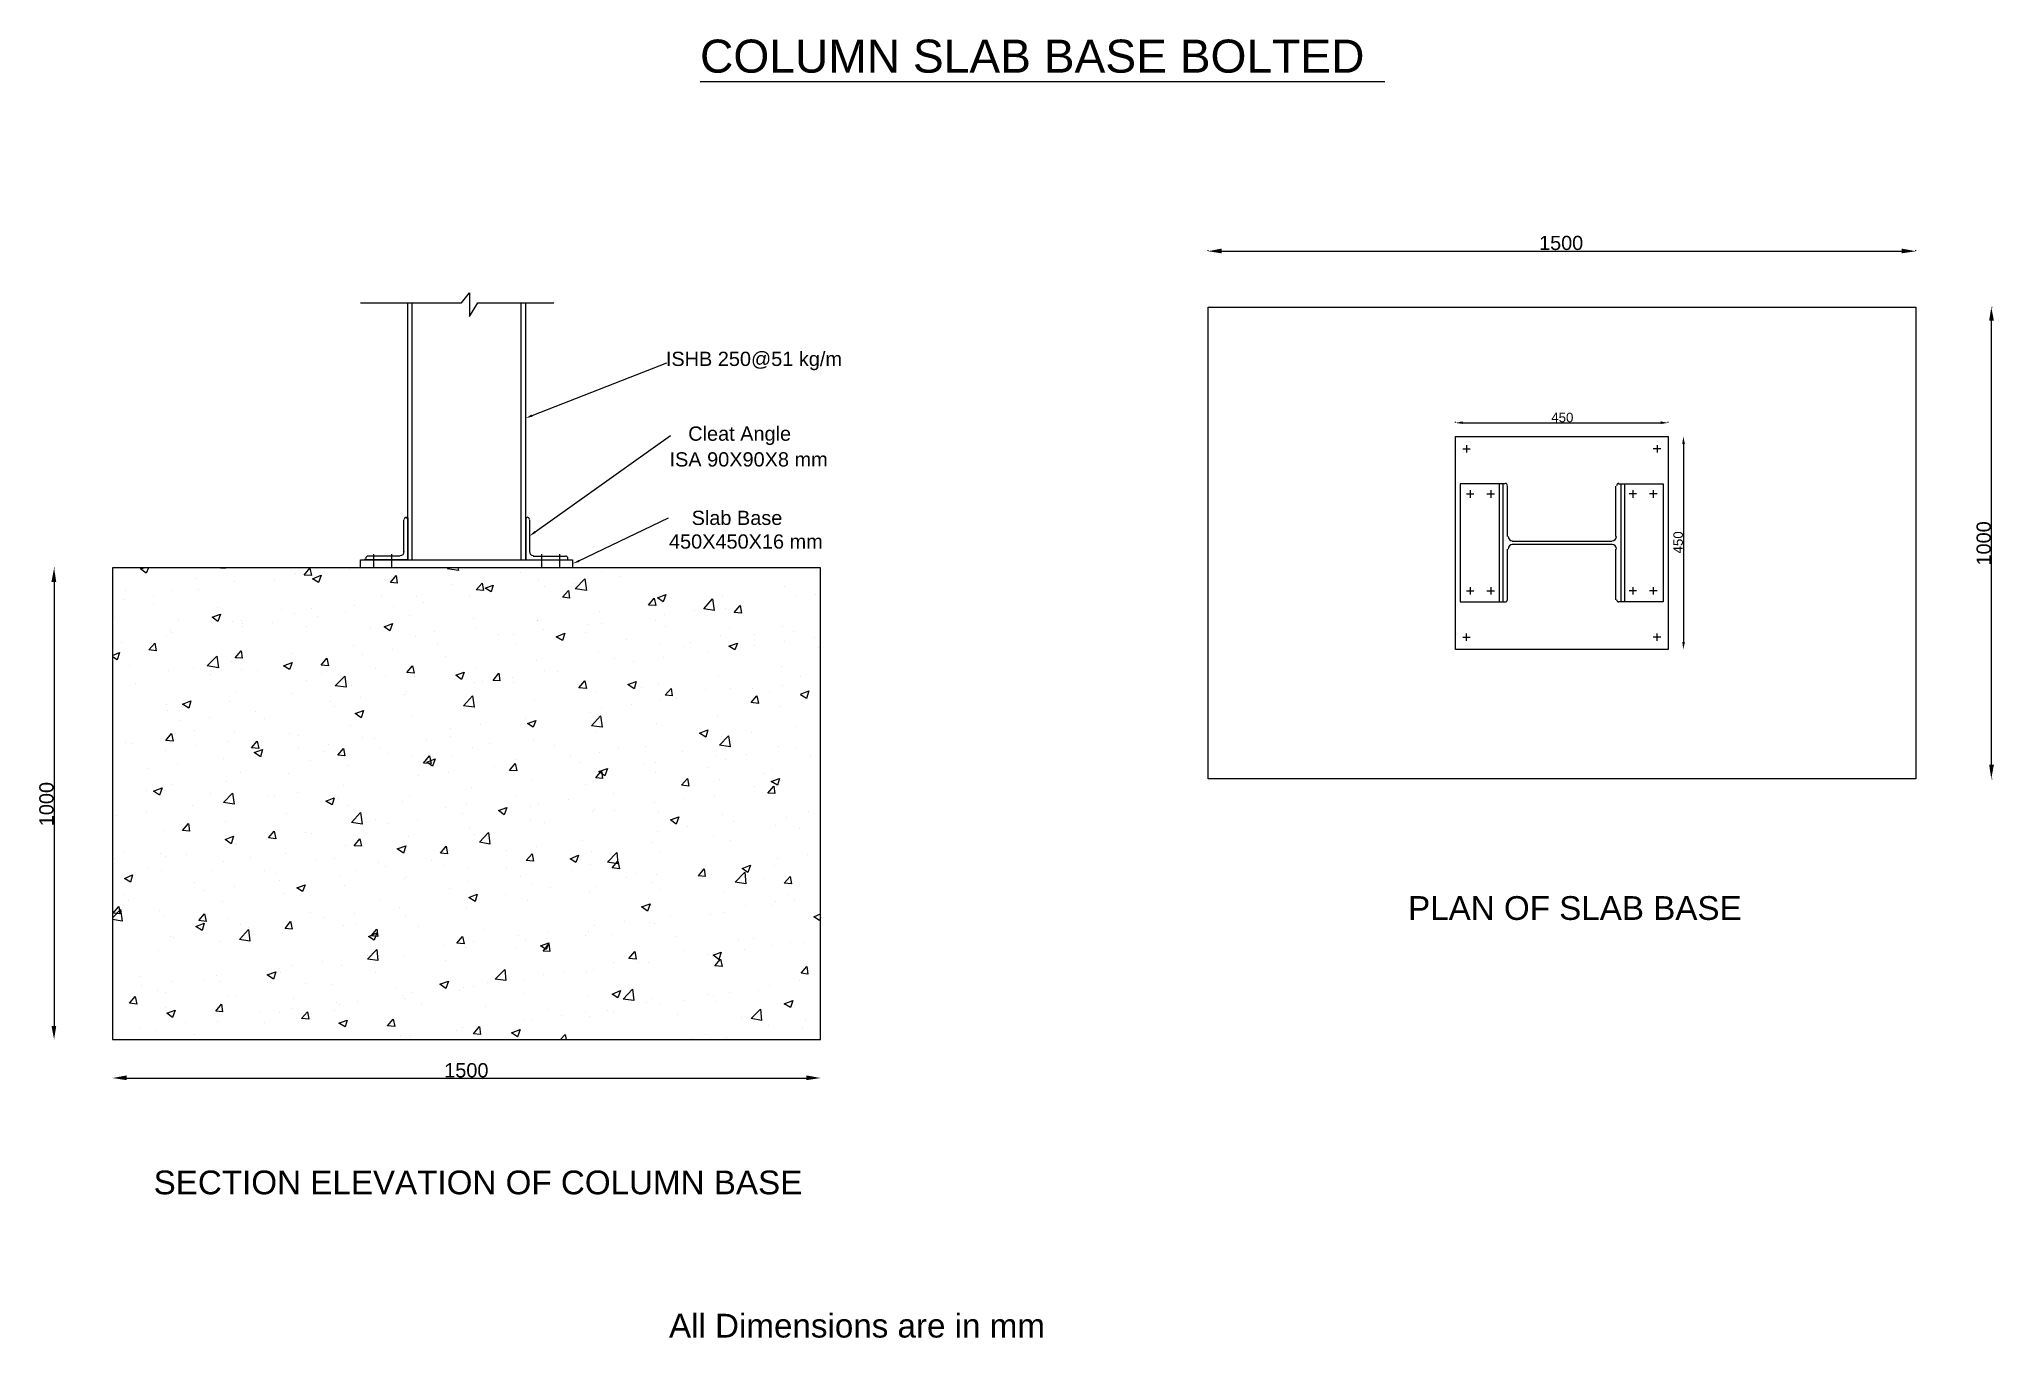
# Model space of a CAD drawing. Header units: millimetres. Extents: x 580 to 4721, y 2449 to 5199.
import ezdxf

# ---------------------------------------------------------------- set-up
doc = ezdxf.new("R2010")
doc.units = ezdxf.units.MM
doc.layers.add('PDF_0', color=7, linetype='Continuous')
doc.layers.add('PDF_Text', color=7, linetype='Continuous')
doc.styles.add('PDF Arial-BoldMT', font='arial.ttf')
doc.styles.add('PDF ArialMT', font='arial.ttf')

msp = doc.modelspace()

# ---------------------------------------------------------------- linework, layer by layer
at = {"layer": 'PDF_0', "lineweight": 25}
for points in [[(1980, 5109.3), (3430.7, 5109.3)], [(3056.1, 4751.4), (3056.1, 4752.5)], [(3085, 4750.2), (4525.7, 4750.2)], [(4555.8, 4751.4), (4555.8, 4752.5)], [(1260.8, 4641), (1474.9, 4641), (1491.6, 4662.2), (1491.6, 4612), (1509.4, 4641), (1670, 4641)], [(1357.8, 4186), (1361.1, 4186), (1361.1, 4096.8), (1361.1, 4641)], [(1370.1, 4096.8), (1370.1, 4641)], [(1600.9, 4096.8), (1600.9, 4641)], [(1613.1, 4186), (1610.9, 4186), (1610.9, 4096.8), (1610.9, 4641)], [(4715.3, 4603.1), (4715.3, 3663)], [(4716.4, 4632), (4717.5, 4632)], [(1624.3, 4402.3), (1909.8, 4513.8)], [(1631, 4155.9), (1917.6, 4360)], [(3580.1, 4387.8), (3580.1, 4389)], [(3595.8, 4386.7), (4015, 4386.7)], [(4030.6, 4387.8), (4030.6, 4389)], [(4064.1, 4357.7), (4064.1, 4357.7)], [(3595.8, 4332.1), (3611.4, 4332.1)], [(3603.6, 4339.9), (3603.6, 4324.3)], [(4015, 4332.1), (3999.4, 4332.1)], [(4007.2, 4339.9), (4007.2, 4324.3)], [(4063, 4342.1), (4063, 3922.9)], [(3680.5, 4257.4), (3590.2, 4257.4), (3590.2, 4007.6), (3680.5, 4007.6)], [(3603.6, 4236.2), (3619.2, 4236.2)], [(3611.4, 4244), (3611.4, 4228.4)], [(3647, 4236.2), (3662.7, 4236.2)], [(3654.9, 4244), (3654.9, 4228.4)], [(3672.7, 4257.4), (3672.7, 4007.6)], [(3685, 4257.4), (3680.5, 4257.4), (3680.5, 4007.6), (3685, 4007.6)], [(3690.5, 4145.9), (3690.5, 4252.9)], [(3920.2, 4145.9), (3920.2, 4252.9)], [(3925.8, 4257.4), (3930.3, 4257.4), (3930.3, 4007.6), (3925.8, 4007.6)], [(3930.3, 4257.4), (4020.6, 4257.4), (4020.6, 4007.6), (3930.3, 4007.6)], [(3938.1, 4257.4), (3938.1, 4007.6)], [(3963.7, 4236.2), (3948.1, 4236.2)], [(3955.9, 4244), (3955.9, 4228.4)], [(4007.2, 4236.2), (3991.6, 4236.2)], [(3999.4, 4244), (3999.4, 4228.4)], [(1723.5, 4094.6), (1913.1, 4186)], [(1352.2, 4181.6), (1352.2, 4113.5)], [(1618.7, 4181.6), (1618.7, 4113.5)], [(1344.4, 4104.6), (1276.4, 4104.6)], [(1288.7, 4109.1), (1288.7, 4080.1)], [(1326.6, 4109.1), (1326.6, 4080.1)], [(1626.5, 4104.6), (1694.5, 4104.6)], [(1644.4, 4109.1), (1644.4, 4080.1)], [(1682.3, 4109.1), (1682.3, 4080.1)], [(3690.5, 4012.1), (3690.5, 4119.1)], [(3911.3, 4135.8), (3700.6, 4135.8)], [(3911.3, 4129.1), (3700.6, 4129.1)], [(3920.2, 4012.1), (3920.2, 4119.1)], [(611.8, 4080.1), (612.9, 4080.1)], [(811.4, 4080.1), (806.9, 4068.9), (794.7, 4077.9), (802.5, 4080.1)], [(964.2, 4080.1), (975.3, 4080.1)], [(975.3, 4080.1), (975.3, 4080.1)], [(1123.6, 4067.8), (1123.6, 4067.8)], [(1141.5, 4064.5), (1141.5, 4064.5)], [(1237.4, 4076.7), (1237.4, 4076.7)], [(1361.1, 4096.8), (1270.8, 4096.8), (1270.8, 4099)], [(1467.1, 4080.1), (1468.2, 4074.5), (1444.8, 4077.9), (1448.1, 4080.1)], [(1599.8, 4070), (1599.8, 4070)], [(1610.9, 4096.8), (1700.1, 4096.8), (1700.1, 4099)], [(1770.4, 4072.3), (1770.4, 4072.3)], [(1811.6, 4061.1), (1811.6, 4061.1)], [(2091.5, 4080.1), (2091.5, 4080.1)], [(2227.6, 4074.5), (2227.6, 4074.5)], [(611.8, 4050), (611.8, 3110)], [(762.3, 4031), (762.3, 4031)], [(821.4, 4022.1), (821.4, 4022.1)], [(860.5, 4031), (860.5, 4031)], [(910.7, 4056.7), (910.7, 4056.7)], [(917.3, 4034.4), (917.3, 4034.4)], [(993.2, 4050), (993.2, 4050)], [(1077.9, 4055.6), (1077.9, 4055.6)], [(1304.3, 4018.8), (1304.3, 4018.8)], [(1380.1, 4018.8), (1380.1, 4018.8)], [(1452.6, 4044.4), (1452.6, 4044.4)], [(1491.6, 4018.8), (1491.6, 4018.8)], [(1510.6, 4036.6), (1510.6, 4036.6)], [(1638.8, 4053.3), (1638.8, 4053.3)], [(1651.1, 4039.9), (1651.1, 4039.9)], [(1714.6, 4047.7), (1714.6, 4047.7)], [(2026.8, 4021), (2026.8, 4021)], [(2158.4, 4039.9), (2158.4, 4039.9)], [(2181.8, 4019.9), (2181.8, 4019.9)], [(2225.3, 4024.3), (2225.3, 4024.3)], [(3603.6, 4031), (3619.2, 4031)], [(3611.4, 4038.8), (3611.4, 4023.2)], [(3647, 4031), (3662.7, 4031)], [(3654.9, 4038.8), (3654.9, 4023.2)], [(3963.7, 4031), (3948.1, 4031)], [(3955.9, 4038.8), (3955.9, 4023.2)], [(4007.2, 4031), (3991.6, 4031)], [(3999.4, 4038.8), (3999.4, 4023.2)], [(757.9, 4013.2), (757.9, 4013.2)], [(822.6, 4002), (822.6, 4002)], [(957.5, 3996.5), (957.5, 3996.5)], [(1093.5, 3990.9), (1093.5, 3990.9)], [(1120.3, 3983.1), (1120.3, 3983.1)], [(1156, 3993.1), (1156, 3993.1)], [(1170.5, 3976.4), (1170.5, 3976.4)], [(1228.4, 3985.3), (1228.4, 3985.3)], [(1248.5, 3999.8), (1248.5, 3999.8)], [(1331, 3997.6), (1331, 3997.6)], [(1364.5, 3978.6), (1364.5, 3978.6)], [(1394.6, 4006.5), (1394.6, 4006.5)], [(1768.1, 3987.5), (1768.1, 3987.5)], [(1898.6, 4005.4), (1898.6, 4005.4)], [(1905.3, 3982), (1905.3, 3982)], [(1968.9, 3989.8), (1968.9, 3989.8)], [(2034.6, 3994.2), (2034.6, 3994.2)], [(2064.8, 4003.1), (2064.8, 4003.1)], [(740, 3974.1), (740, 3974.1)], [(850.4, 3934), (850.4, 3934)], [(858.2, 3946.3), (858.2, 3946.3)], [(859.4, 3942.9), (859.4, 3942.9)], [(876.1, 3967.5), (876.1, 3967.5)], [(989.8, 3965.2), (989.8, 3965.2)], [(1007.7, 3968.6), (1007.7, 3968.6)], [(1011, 3961.9), (1011, 3961.9)], [(1011, 3955.2), (1011, 3955.2)], [(1074.6, 3964.1), (1074.6, 3964.1)], [(1147, 3956.3), (1147, 3956.3)], [(1282, 3950.7), (1282, 3950.7)], [(1376.8, 3934), (1376.8, 3934)], [(1418, 3945.2), (1418, 3945.2)], [(1500.5, 3973), (1500.5, 3973)], [(1507.2, 3951.8), (1507.2, 3951.8)], [(1554, 3939.6), (1554, 3939.6)], [(1584.2, 3939.6), (1584.2, 3939.6)], [(1635.5, 3968.6), (1635.5, 3968.6)], [(1635.5, 3967.5), (1635.5, 3967.5)], [(1647.7, 3948.5), (1647.7, 3948.5)], [(1689, 3934), (1689, 3934)], [(1738, 3944), (1738, 3944)], [(1744.7, 3960.8), (1744.7, 3960.8)], [(1771.5, 3961.9), (1771.5, 3961.9)], [(1886.3, 3968.6), (1886.3, 3968.6)], [(1906.4, 3956.3), (1906.4, 3956.3)], [(2023.5, 3937.4), (2023.5, 3937.4)], [(2042.5, 3950.7), (2042.5, 3950.7)], [(2094.9, 3938.5), (2094.9, 3938.5)], [(2155.1, 3956.3), (2155.1, 3956.3)], [(2178.5, 3945.2), (2178.5, 3945.2)], [(2235.4, 3969.7), (2235.4, 3969.7)], [(2235.4, 3969.7), (2235.4, 3969.7)], [(3603.6, 3925.1), (3603.6, 3940.7)], [(4007.2, 3925.1), (4007.2, 3940.7)], [(735.6, 3893.9), (750.1, 3900.6), (745.6, 3884.9), (735.6, 3891.6)], [(754.5, 3921.7), (754.5, 3921.7)], [(1116.9, 3898.3), (1116.9, 3898.3)], [(1245.2, 3915.1), (1245.2, 3915.1)], [(1264.1, 3897.2), (1264.1, 3897.2)], [(1327.7, 3906.1), (1327.7, 3906.1)], [(1424.7, 3918.4), (1424.7, 3918.4)], [(1441.4, 3892.7), (1441.4, 3892.7)], [(1589.7, 3918.4), (1589.7, 3918.4)], [(1764.8, 3902.8), (1764.8, 3902.8)], [(1825, 3927.3), (1825, 3927.3)], [(1895.3, 3920.6), (1895.3, 3920.6)], [(1946.6, 3912.8), (1946.6, 3912.8)], [(1959.9, 3921.7), (1959.9, 3921.7)], [(1997.9, 3902.8), (1997.9, 3902.8)], [(2096, 3916.2), (2096, 3916.2)], [(2158.4, 3924), (2158.4, 3924)], [(2222, 3931.8), (2222, 3931.8)], [(2232, 3910.6), (2232, 3910.6)], [(3595.8, 3932.9), (3611.4, 3932.9)], [(4015, 3932.9), (3999.4, 3932.9)], [(4064.1, 3907.2), (4064.1, 3907.2)], [(771.3, 3872.7), (771.3, 3872.7)], [(854.9, 3861.5), (854.9, 3861.5)], [(907.3, 3867.1), (907.3, 3867.1)], [(944.1, 3854.8), (944.1, 3854.8)], [(986.5, 3880.5), (986.5, 3880.5)], [(1007.7, 3863.8), (1007.7, 3863.8)], [(1042.2, 3861.5), (1042.2, 3861.5)], [(1103.6, 3876), (1103.6, 3876)], [(1178.3, 3856), (1178.3, 3856)], [(1293.1, 3867.1), (1293.1, 3867.1)], [(1505, 3867.1), (1505, 3867.1)], [(1633.2, 3883.8), (1633.2, 3883.8)], [(1651.1, 3862.6), (1651.1, 3862.6)], [(1677.8, 3860.4), (1677.8, 3860.4)], [(1799.4, 3888.3), (1799.4, 3888.3)], [(1838.4, 3881.6), (1838.4, 3881.6)], [(1902, 3890.5), (1902, 3890.5)], [(2020.2, 3852.6), (2020.2, 3852.6)], [(2151.7, 3871.6), (2151.7, 3871.6)], [(783.5, 3834.8), (783.5, 3834.8)], [(997.6, 3816.9), (997.6, 3816.9)], [(1113.6, 3814.7), (1113.6, 3814.7)], [(1145.9, 3841.5), (1145.9, 3841.5)], [(1241.8, 3830.3), (1241.8, 3830.3)], [(1314.3, 3850.4), (1314.3, 3850.4)], [(1354.5, 3811.3), (1354.5, 3811.3)], [(1357.8, 3818), (1357.8, 3818)], [(1374.5, 3849.3), (1374.5, 3849.3)], [(1449.2, 3844.8), (1449.2, 3844.8)], [(1502.8, 3837), (1502.8, 3837)], [(1518.4, 3839.2), (1518.4, 3839.2)], [(1581.9, 3848.1), (1581.9, 3848.1)], [(1585.3, 3838.1), (1585.3, 3838.1)], [(1720.2, 3832.5), (1720.2, 3832.5)], [(1761.5, 3818), (1761.5, 3818)], [(1856.2, 3827), (1856.2, 3827)], [(1891.9, 3835.9), (1891.9, 3835.9)], [(1992.3, 3821.4), (1992.3, 3821.4)], [(2043.6, 3824.7), (2043.6, 3824.7)], [(2091.5, 3823.6), (2091.5, 3823.6)], [(2127.2, 3815.8), (2127.2, 3815.8)], [(2155.1, 3831.4), (2155.1, 3831.4)], [(2191.9, 3849.3), (2191.9, 3849.3)], [(2193, 3812.5), (2210.8, 3819.2), (2205.3, 3803.5), (2193, 3811.3)], [(849.3, 3791.3), (849.3, 3791.3)], [(851.6, 3776.8), (851.6, 3776.8)], [(983.1, 3796.9), (983.1, 3796.9)], [(1037.8, 3775.7), (1037.8, 3775.7)], [(1197.2, 3796.9), (1197.2, 3796.9)], [(1206.1, 3785.7), (1206.1, 3785.7)], [(1260.8, 3805.8), (1260.8, 3805.8)], [(1501.6, 3782.4), (1501.6, 3782.4)], [(1629.9, 3799.1), (1629.9, 3799.1)], [(1748.1, 3773.4), (1748.1, 3773.4)], [(1771.5, 3781.2), (1771.5, 3781.2)], [(1835, 3790.2), (1835, 3790.2)], [(1895.3, 3799.1), (1895.3, 3799.1)], [(1930.9, 3802.4), (1930.9, 3802.4)], [(2149.5, 3786.8), (2149.5, 3786.8)], [(858.2, 3737.8), (858.2, 3737.8)], [(877.2, 3755.6), (877.2, 3755.6)], [(909.5, 3735.5), (909.5, 3735.5)], [(940.8, 3763.4), (940.8, 3763.4)], [(993.2, 3732.2), (993.2, 3732.2)], [(1057.8, 3761.2), (1057.8, 3761.2)], [(1110.2, 3729.9), (1110.2, 3729.9)], [(1239.6, 3745.6), (1239.6, 3745.6)], [(1371.2, 3764.5), (1371.2, 3764.5)], [(1451.5, 3738.9), (1451.5, 3738.9)], [(1515, 3747.8), (1515, 3747.8)], [(1599.8, 3747.8), (1599.8, 3747.8)], [(1610.9, 3760.1), (1610.9, 3760.1)], [(1758.1, 3733.3), (1758.1, 3733.3)], [(1888.6, 3751.1), (1888.6, 3751.1)], [(2016.8, 3767.9), (2016.8, 3767.9)], [(2088.2, 3732.2), (2088.2, 3732.2)], [(2184.1, 3744.4), (2184.1, 3744.4)], [(762.3, 3709.9), (762.3, 3709.9)], [(775.7, 3708.8), (775.7, 3708.8)], [(848.2, 3693.2), (848.2, 3693.2)], [(911.8, 3703.2), (911.8, 3703.2)], [(980.9, 3712.1), (980.9, 3712.1)], [(1046.7, 3697.6), (1046.7, 3697.6)], [(1129.2, 3725.5), (1129.2, 3725.5)], [(1130.3, 3697.6), (1130.3, 3697.6)], [(1182.7, 3692), (1182.7, 3692)], [(1193.9, 3705.4), (1193.9, 3705.4)], [(1264.1, 3719.9), (1264.1, 3719.9)], [(1290.9, 3717.7), (1290.9, 3717.7)], [(1303.2, 3697.6), (1303.2, 3697.6)], [(1317.7, 3686.5), (1317.7, 3686.5)], [(1400.2, 3714.3), (1400.2, 3714.3)], [(1451.5, 3722.1), (1451.5, 3722.1)], [(1498.3, 3698.7), (1498.3, 3698.7)], [(1535.1, 3708.8), (1535.1, 3708.8)], [(1626.5, 3714.3), (1626.5, 3714.3)], [(1671.1, 3703.2), (1671.1, 3703.2)], [(1768.1, 3689.8), (1768.1, 3689.8)], [(1807.2, 3697.6), (1807.2, 3697.6)], [(1864, 3702.1), (1864, 3702.1)], [(1942.1, 3692), (1942.1, 3692)], [(2024.6, 3723.3), (2024.6, 3723.3)], [(2146.2, 3702.1), (2146.2, 3702.1)], [(2181.8, 3698.7), (2181.8, 3698.7)], [(810.3, 3655.2), (810.3, 3655.2)], [(873.9, 3663), (873.9, 3663)], [(970.9, 3676.4), (970.9, 3676.4)], [(1006.5, 3646.3), (1006.5, 3646.3)], [(1108, 3645.2), (1108, 3645.2)], [(1154.9, 3672), (1154.9, 3672)], [(1236.3, 3661.9), (1236.3, 3661.9)], [(1367.8, 3680.9), (1367.8, 3680.9)], [(1448.1, 3647.4), (1448.1, 3647.4)], [(1453.7, 3680.9), (1453.7, 3680.9)], [(1544, 3659.7), (1544, 3659.7)], [(1589.7, 3674.2), (1589.7, 3674.2)], [(1704.6, 3680.9), (1704.6, 3680.9)], [(1724.7, 3668.6), (1724.7, 3668.6)], [(1755.9, 3648.5), (1755.9, 3648.5)], [(1860.7, 3663), (1860.7, 3663)], [(1885.2, 3647.4), (1885.2, 3647.4)], [(1886.3, 3667.5), (1886.3, 3667.5)], [(1995.6, 3657.5), (1995.6, 3657.5)], [(2014.6, 3683.1), (2014.6, 3683.1)], [(2033.5, 3673.1), (2033.5, 3673.1)], [(2078.1, 3685.3), (2078.1, 3685.3)], [(2117.2, 3644.1), (2117.2, 3644.1)], [(2131.7, 3651.9), (2131.7, 3651.9)], [(2213.1, 3679.8), (2213.1, 3679.8)], [(806.9, 3608.4), (806.9, 3608.4)], [(844.9, 3608.4), (844.9, 3608.4)], [(859.4, 3620.7), (859.4, 3620.7)], [(943, 3602.8), (943, 3602.8)], [(977.6, 3627.4), (977.6, 3627.4)], [(1128.1, 3605.1), (1128.1, 3605.1)], [(1224, 3618.4), (1224, 3618.4)], [(1384.6, 3639.6), (1384.6, 3639.6)], [(1495, 3614), (1495, 3614)], [(1623.2, 3629.6), (1623.2, 3629.6)], [(1736.9, 3621.8), (1736.9, 3621.8)], [(1957.7, 3622.9), (1957.7, 3622.9)], [(2021.3, 3631.8), (2021.3, 3631.8)], [(2094.9, 3617.3), (2094.9, 3617.3)], [(2142.8, 3617.3), (2142.8, 3617.3)], [(4716.4, 3632.9), (4717.5, 3632.9)], [(806.9, 3562.7), (806.9, 3562.7)], [(904, 3576.1), (904, 3576.1)], [(1064.5, 3597.3), (1064.5, 3597.3)], [(1077.9, 3597.3), (1077.9, 3597.3)], [(1214, 3591.7), (1214, 3591.7)], [(1232.9, 3577.2), (1232.9, 3577.2)], [(1350, 3585), (1350, 3585)], [(1364.5, 3596.1), (1364.5, 3596.1)], [(1441.4, 3571.6), (1441.4, 3571.6)], [(1484.9, 3579.4), (1484.9, 3579.4)], [(1588.6, 3596.1), (1588.6, 3596.1)], [(1621, 3573.8), (1621, 3573.8)], [(1637.7, 3580.5), (1637.7, 3580.5)], [(1701.2, 3589.4), (1701.2, 3589.4)], [(1752.5, 3564.9), (1752.5, 3564.9)], [(1755.9, 3568.3), (1755.9, 3568.3)], [(1797.1, 3601.7), (1797.1, 3601.7)], [(1798.3, 3566), (1798.3, 3566)], [(1883, 3582.8), (1883, 3582.8)], [(1891.9, 3562.7), (1891.9, 3562.7)], [(1946.6, 3591.7), (1946.6, 3591.7)], [(2011.2, 3598.4), (2011.2, 3598.4)], [(2210.8, 3564.9), (2210.8, 3564.9)], [(743.4, 3554.9), (743.4, 3554.9)], [(842.6, 3523.7), (842.6, 3523.7)], [(974.2, 3542.6), (974.2, 3542.6)], [(1104.7, 3560.5), (1104.7, 3560.5)], [(1144.8, 3520.3), (1144.8, 3520.3)], [(1293.1, 3546), (1293.1, 3546)], [(1317.7, 3539.3), (1317.7, 3539.3)], [(1381.2, 3547.1), (1381.2, 3547.1)], [(1477.1, 3560.5), (1477.1, 3560.5)], [(1491.6, 3529.2), (1491.6, 3529.2)], [(1621, 3546), (1621, 3546)], [(1649.9, 3540.4), (1649.9, 3540.4)], [(1890.8, 3522.5), (1890.8, 3522.5)], [(1954.4, 3531.5), (1954.4, 3531.5)], [(2028, 3557.1), (2028, 3557.1)], [(2050.3, 3543.7), (2050.3, 3543.7)], [(2139.5, 3533.7), (2139.5, 3533.7)], [(2162.9, 3551.5), (2162.9, 3551.5)], [(2190.8, 3528.1), (2190.8, 3528.1)], [(757.9, 3479.1), (757.9, 3479.1)], [(996.5, 3494.7), (996.5, 3494.7)], [(997.6, 3496.9), (997.6, 3496.9)], [(1061.2, 3504.7), (1061.2, 3504.7)], [(1157.1, 3518.1), (1157.1, 3518.1)], [(1229.6, 3492.4), (1229.6, 3492.4)], [(1353.3, 3490.2), (1353.3, 3490.2)], [(1362.3, 3511.4), (1362.3, 3511.4)], [(1501.6, 3515.9), (1501.6, 3515.9)], [(1570.8, 3481.3), (1570.8, 3481.3)], [(1634.3, 3489.1), (1634.3, 3489.1)], [(1730.2, 3502.5), (1730.2, 3502.5)], [(1749.2, 3480.2), (1749.2, 3480.2)], [(1879.7, 3498), (1879.7, 3498)], [(2007.9, 3513.6), (2007.9, 3513.6)], [(2043.6, 3502.5), (2043.6, 3502.5)], [(740, 3463.4), (740, 3463.4)], [(811.4, 3444.5), (811.4, 3444.5)], [(837.1, 3475.7), (837.1, 3475.7)], [(839.3, 3438.9), (839.3, 3438.9)], [(848.2, 3469), (848.2, 3469)], [(892.8, 3472.4), (892.8, 3472.4)], [(946.3, 3438.9), (946.3, 3438.9)], [(970.9, 3457.9), (970.9, 3457.9)], [(1028.8, 3466.8), (1028.8, 3466.8)], [(1057.8, 3438.9), (1057.8, 3438.9)], [(1101.3, 3475.7), (1101.3, 3475.7)], [(1164.9, 3461.2), (1164.9, 3461.2)], [(1205, 3464.6), (1205, 3464.6)], [(1250.7, 3438.9), (1250.7, 3438.9)], [(1299.8, 3455.6), (1299.8, 3455.6)], [(1314.3, 3446.7), (1314.3, 3446.7)], [(1410.2, 3460.1), (1410.2, 3460.1)], [(1435.9, 3450.1), (1435.9, 3450.1)], [(1489.4, 3444.5), (1489.4, 3444.5)], [(1570.8, 3444.5), (1570.8, 3444.5)], [(1617.6, 3461.2), (1617.6, 3461.2)], [(1706.8, 3438.9), (1706.8, 3438.9)], [(1747, 3452.3), (1747, 3452.3)], [(1895.3, 3476.8), (1895.3, 3476.8)], [(1983.4, 3443.4), (1983.4, 3443.4)], [(2137.2, 3448.9), (2137.2, 3448.9)], [(2143.9, 3464.6), (2143.9, 3464.6)], [(2207.5, 3473.5), (2207.5, 3473.5)], [(909.5, 3413.3), (909.5, 3413.3)], [(930.7, 3396.5), (930.7, 3396.5)], [(994.3, 3405.5), (994.3, 3405.5)], [(1082.4, 3433.3), (1082.4, 3433.3)], [(1090.2, 3417.7), (1090.2, 3417.7)], [(1218.4, 3427.8), (1218.4, 3427.8)], [(1226.2, 3407.7), (1226.2, 3407.7)], [(1353.3, 3421.1), (1353.3, 3421.1)], [(1358.9, 3426.6), (1358.9, 3426.6)], [(1450.3, 3401), (1450.3, 3401)], [(1489.4, 3415.5), (1489.4, 3415.5)], [(1598.7, 3426.6), (1598.7, 3426.6)], [(1624.3, 3409.9), (1624.3, 3409.9)], [(1663.3, 3402.1), (1663.3, 3402.1)], [(1760.3, 3404.3), (1760.3, 3404.3)], [(1823.9, 3423.3), (1823.9, 3423.3)], [(1842.9, 3432.2), (1842.9, 3432.2)], [(1876.3, 3413.3), (1876.3, 3413.3)], [(1887.5, 3431.1), (1887.5, 3431.1)], [(1896.4, 3398.8), (1896.4, 3398.8)], [(1977.8, 3426.6), (1977.8, 3426.6)], [(2004.5, 3430), (2004.5, 3430)], [(2113.8, 3421.1), (2113.8, 3421.1)], [(735.6, 3338.6), (752.3, 3356.4), (755.7, 3331.9), (735.6, 3335.2)], [(761.2, 3388.7), (761.2, 3388.7)], [(770.2, 3375.4), (770.2, 3375.4)], [(835.9, 3354.2), (835.9, 3354.2)], [(967.5, 3373.1), (967.5, 3373.1)], [(1098, 3391), (1098, 3391)], [(1302, 3375.4), (1302, 3375.4)], [(1343.3, 3359.7), (1343.3, 3359.7)], [(1486, 3359.7), (1486, 3359.7)], [(1503.9, 3380.9), (1503.9, 3380.9)], [(1567.4, 3388.7), (1567.4, 3388.7)], [(1614.3, 3376.5), (1614.3, 3376.5)], [(1745.8, 3395.4), (1745.8, 3395.4)], [(2031.3, 3393.2), (2031.3, 3393.2)], [(2077, 3365.3), (2077, 3365.3)], [(2133.9, 3364.2), (2133.9, 3364.2)], [(2140.6, 3373.1), (2140.6, 3373.1)], [(2167.3, 3387.6), (2167.3, 3387.6)], [(2180.7, 3376.5), (2180.7, 3376.5)], [(842.6, 3344.1), (842.6, 3344.1)], [(978.7, 3337.4), (978.7, 3337.4)], [(1006.5, 3325.2), (1006.5, 3325.2)], [(1023.3, 3317.4), (1023.3, 3317.4)], [(1113.6, 3331.9), (1113.6, 3331.9)], [(1154.9, 3349.7), (1154.9, 3349.7)], [(1183.8, 3338.6), (1183.8, 3338.6)], [(1224, 3322.9), (1224, 3322.9)], [(1247.4, 3347.5), (1247.4, 3347.5)], [(1249.6, 3326.3), (1249.6, 3326.3)], [(1355.6, 3341.9), (1355.6, 3341.9)], [(1384.6, 3320.7), (1384.6, 3320.7)], [(1520.6, 3315.1), (1520.6, 3315.1)], [(1757, 3322.9), (1757, 3322.9)], [(1820.6, 3330.8), (1820.6, 3330.8)], [(1873, 3328.5), (1873, 3328.5)], [(1884.1, 3326.3), (1884.1, 3326.3)], [(1917.6, 3344.1), (1917.6, 3344.1)], [(2002.3, 3345.2), (2002.3, 3345.2)], [(2032.4, 3350.8), (2032.4, 3350.8)], [(2235.4, 3339.7), (2233.1, 3333), (2220.9, 3340.8), (2235.4, 3347.5)], [(858.2, 3299.5), (858.2, 3299.5)], [(863.8, 3296.2), (863.8, 3296.2)], [(927.4, 3305.1), (927.4, 3305.1)], [(965.3, 3289.5), (965.3, 3289.5)], [(1095.8, 3307.3), (1095.8, 3307.3)], [(1437, 3280.6), (1437, 3280.6)], [(1482.7, 3275), (1482.7, 3275)], [(1500.5, 3288.4), (1500.5, 3288.4)], [(1588.6, 3275), (1588.6, 3275)], [(1596.4, 3301.8), (1596.4, 3301.8)], [(1610.9, 3291.7), (1610.9, 3291.7)], [(1656.6, 3309.6), (1656.6, 3309.6)], [(1736.9, 3300.6), (1736.9, 3300.6)], [(1743.6, 3310.7), (1743.6, 3310.7)], [(1791.6, 3304), (1791.6, 3304)], [(1927.6, 3298.4), (1927.6, 3298.4)], [(2062.5, 3291.7), (2062.5, 3291.7)], [(2074.8, 3272.8), (2074.8, 3272.8)], [(2093.7, 3295.1), (2093.7, 3295.1)], [(2130.5, 3279.5), (2130.5, 3279.5)], [(2170.7, 3286.1), (2170.7, 3286.1)], [(2198.6, 3286.1), (2198.6, 3286.1)], [(832.6, 3270.5), (832.6, 3270.5)], [(1116.9, 3238.2), (1116.9, 3238.2)], [(1180.5, 3247.1), (1180.5, 3247.1)], [(1220.6, 3238.2), (1220.6, 3238.2)], [(1276.4, 3259.4), (1276.4, 3259.4)], [(1352.2, 3257.2), (1352.2, 3257.2)], [(1440.3, 3249.4), (1440.3, 3249.4)], [(1753.6, 3230.4), (1753.6, 3230.4)], [(1797.1, 3244.9), (1797.1, 3244.9)], [(1850.7, 3243.8), (1850.7, 3243.8)], [(1870.7, 3243.8), (1870.7, 3243.8)], [(1945.4, 3270.5), (1945.4, 3270.5)], [(1999, 3260.5), (1999, 3260.5)], [(2011.2, 3265), (2011.2, 3265)], [(793.6, 3213.7), (793.6, 3213.7)], [(796.9, 3195.8), (796.9, 3195.8)], [(860.5, 3204.7), (860.5, 3204.7)], [(928.5, 3208.1), (928.5, 3208.1)], [(956.4, 3217), (956.4, 3217)], [(961.9, 3204.7), (961.9, 3204.7)], [(1064.5, 3202.5), (1064.5, 3202.5)], [(1092.4, 3222.6), (1092.4, 3222.6)], [(1143.7, 3199.2), (1143.7, 3199.2)], [(1200.6, 3196.9), (1200.6, 3196.9)], [(1292, 3223.7), (1292, 3223.7)], [(1335.5, 3191.4), (1335.5, 3191.4)], [(1433.6, 3189.1), (1433.6, 3189.1)], [(1479.3, 3191.4), (1479.3, 3191.4)], [(1500.5, 3193.6), (1500.5, 3193.6)], [(1530.6, 3201.4), (1530.6, 3201.4)], [(1607.6, 3207), (1607.6, 3207)], [(1648.8, 3219.2), (1648.8, 3219.2)], [(1690.1, 3222.6), (1690.1, 3222.6)], [(1740.3, 3225.9), (1740.3, 3225.9)], [(2127.2, 3194.7), (2127.2, 3194.7)], [(2190.8, 3207), (2190.8, 3207)], [(830.4, 3185.8), (830.4, 3185.8)], [(847.1, 3180.2), (847.1, 3180.2)], [(848.2, 3147.9), (848.2, 3147.9)], [(982, 3173.5), (982, 3173.5)], [(995.4, 3173.5), (995.4, 3173.5)], [(1118.1, 3167.9), (1118.1, 3167.9)], [(1209.5, 3159), (1209.5, 3159)], [(1217.3, 3154.6), (1217.3, 3154.6)], [(1254.1, 3162.4), (1254.1, 3162.4)], [(1348.9, 3173.5), (1348.9, 3173.5)], [(1353.3, 3167.9), (1353.3, 3167.9)], [(1370.1, 3180.2), (1370.1, 3180.2)], [(1389, 3156.8), (1389, 3156.8)], [(1471.5, 3185.8), (1471.5, 3185.8)], [(1525.1, 3151.2), (1525.1, 3151.2)], [(1606.5, 3179.1), (1606.5, 3179.1)], [(1742.5, 3173.5), (1742.5, 3173.5)], [(1867.4, 3160.1), (1867.4, 3160.1)], [(1878.5, 3167.9), (1878.5, 3167.9)], [(1894.1, 3155.7), (1894.1, 3155.7)], [(1944.3, 3164.6), (1944.3, 3164.6)], [(1995.6, 3175.8), (1995.6, 3175.8)], [(2007.9, 3172.4), (2007.9, 3172.4)], [(2013.5, 3162.4), (2013.5, 3162.4)], [(2042.5, 3181.3), (2042.5, 3181.3)], [(2103.8, 3185.8), (2103.8, 3185.8)], [(2149.5, 3156.8), (2149.5, 3156.8)], [(889.5, 3116.7), (889.5, 3116.7)], [(958.6, 3120), (958.6, 3120)], [(1050, 3137.8), (1050, 3137.8)], [(1056.7, 3117.8), (1056.7, 3117.8)], [(1089.1, 3137.8), (1089.1, 3137.8)], [(1113.6, 3146.8), (1113.6, 3146.8)], [(1205, 3143.4), (1205, 3143.4)], [(1477.1, 3106.6), (1477.1, 3106.6)], [(1605.3, 3122.2), (1605.3, 3122.2)], [(1623.2, 3122.2), (1623.2, 3122.2)], [(1660, 3145.6), (1660, 3145.6)], [(1686.7, 3131.2), (1686.7, 3131.2)], [(1736.9, 3141.2), (1736.9, 3141.2)], [(1745.8, 3130), (1745.8, 3130)], [(1783.8, 3143.4), (1783.8, 3143.4)], [(1796, 3140.1), (1796, 3140.1)], [(1932.1, 3134.5), (1932.1, 3134.5)], [(2067, 3127.8), (2067, 3127.8)], [(2125, 3110), (2125, 3110)], [(2197.4, 3106.6), (2197.4, 3106.6)], [(2203, 3122.2), (2203, 3122.2)], [(610.7, 3081), (610.7, 3081)], [(742.3, 3084.3), (742.3, 3084.3)], [(793.6, 3104.4), (793.6, 3104.4)], [(827, 3101), (827, 3101)], [(908.4, 3092.1), (908.4, 3092.1)], [(1346.6, 3088.8), (1346.6, 3088.8)], [(1366.7, 3088.8), (1366.7, 3088.8)], [(1463.7, 3101), (1463.7, 3101)], [(1597.5, 3104.4), (1597.5, 3104.4)], [(1684.5, 3081), (1694.5, 3092.1), (1696.8, 3081)], [(1959.9, 3081), (1963.3, 3082.1), (1963.3, 3081)], [(1992.3, 3091), (1992.3, 3091)], [(2036.9, 3085.4), (2036.9, 3085.4)], [(735.6, 3000.7), (735.6, 3000.7)], [(765.7, 2999.6), (2205.3, 2999.6)], [(2235.4, 3000.7), (2235.4, 3000.7)]]:
    msp.add_lwpolyline(points, dxfattribs=at)
for points in [[(3056.1, 3632.9), (3056.1, 4632), (4555.8, 4632), (4555.8, 3632.9)], [(4030.6, 4132.5), (4030.6, 3907.2), (3580.1, 3907.2), (3580.1, 4357.7), (4030.6, 4357.7)], [(1486, 4080.1), (735.6, 4080.1), (735.6, 3081), (2235.4, 3081), (2235.4, 4080.1)], [(1153.7, 4079), (1157.1, 4063.4), (1141.5, 4064.5)], [(1177.2, 4064.5), (1171.6, 4048.9), (1159.3, 4056.7)], [(1710.2, 4096.8), (1710.2, 4080.1), (1260.8, 4080.1), (1260.8, 4096.8), (1486, 4096.8)], [(1336.6, 4063.4), (1338.8, 4047.7), (1324.3, 4048.9)], [(1518.4, 4047.7), (1521.7, 4032.1), (1506.1, 4033.2)], [(1541.8, 4043.3), (1537.3, 4028.8), (1525.1, 4036.6)], [(1701.2, 4032.1), (1703.5, 4015.4), (1689, 4017.6)], [(1739.2, 4032.1), (1715.7, 4035.5), (1735.8, 4056.7)], [(1907.5, 4023.2), (1902, 4007.6), (1889.7, 4016.5)], [(964.2, 3982), (958.6, 3966.3), (946.3, 3975.3)], [(1883, 4015.4), (1886.3, 3999.8), (1870.7, 4000.9)], [(2010.1, 3989.8), (1987.8, 3993.1), (2006.8, 4014.3)], [(2064.8, 3999.8), (2068.1, 3984.2), (2052.5, 3985.3)], [(1328.8, 3961.9), (1323.2, 3946.3), (1311, 3955.2)], [(1693.4, 3941.8), (1689, 3926.2), (1675.6, 3934)], [(824.8, 3920.6), (828.1, 3903.9), (812.5, 3906.1)], [(959.7, 3868.2), (936.3, 3872.7), (956.4, 3892.7)], [(1007.7, 3903.9), (1009.9, 3888.3), (995.4, 3889.4)], [(2059.2, 3920.6), (2053.6, 3906.1), (2041.3, 3913.9)], [(1115.8, 3879.4), (1110.2, 3864.9), (1098, 3872.7)], [(1189.4, 3888.3), (1192.8, 3872.7), (1177.2, 3873.8)], [(1371.2, 3872.7), (1374.5, 3857.1), (1358.9, 3858.2)], [(1480.5, 3859.3), (1474.9, 3843.7), (1462.6, 3852.6)], [(1554, 3857.1), (1556.3, 3840.3), (1541.8, 3841.5)], [(1230.7, 3827), (1207.3, 3830.3), (1227.3, 3850.4)], [(1735.8, 3840.3), (1739.2, 3824.7), (1723.5, 3825.8)], [(1845.1, 3839.2), (1840.6, 3823.6), (1827.2, 3832.5)], [(1918.7, 3824.7), (1920.9, 3809.1), (1906.4, 3810.2)], [(901.7, 3798), (897.3, 3782.4), (883.9, 3791.3)], [(1267.5, 3777.9), (1261.9, 3762.3), (1249.6, 3771.2)], [(1501.6, 3784.6), (1479.3, 3787.9), (1498.3, 3809.1)], [(2100.4, 3809.1), (2103.8, 3792.4), (2088.2, 3794.6)], [(860.5, 3728.8), (863.8, 3713.2), (848.2, 3714.3)], [(1632.1, 3756.7), (1626.5, 3742.2), (1614.3, 3750)], [(1772.6, 3742.2), (1750.3, 3745.6), (1769.3, 3766.7)], [(1996.7, 3736.6), (1992.3, 3721), (1978.9, 3729.9)], [(1042.2, 3713.2), (1045.6, 3697.6), (1030, 3698.7)], [(1053.4, 3695.4), (1048.9, 3679.8), (1035.5, 3688.7)], [(1225.1, 3697.6), (1227.3, 3682), (1212.8, 3683.1)], [(2043.6, 3701), (2021.3, 3704.3), (2040.2, 3724.4)], [(1406.9, 3682), (1410.2, 3665.3), (1394.6, 3666.4)], [(1419.1, 3675.3), (1413.6, 3659.7), (1401.3, 3668.6)], [(1588.6, 3665.3), (1592, 3649.7), (1576.4, 3650.8)], [(1771.5, 3649.7), (1773.7, 3634.1), (1759.2, 3635.2)], [(1783.8, 3655.2), (1778.2, 3639.6), (1765.9, 3648.5)], [(840.4, 3614), (834.8, 3598.4), (822.6, 3607.3)], [(993.2, 3579.4), (970.9, 3582.8), (989.8, 3602.8)], [(1953.2, 3634.1), (1956.6, 3617.3), (1941, 3619.6)], [(2136.1, 3617.3), (2138.3, 3601.7), (2123.9, 3602.8)], [(2148.4, 3634.1), (2143.9, 3619.6), (2130.5, 3627.4)], [(1205, 3592.8), (1200.6, 3578.3), (1187.2, 3586.1)], [(1264.1, 3537), (1241.8, 3540.4), (1260.8, 3561.6)], [(1570.8, 3572.7), (1565.2, 3557.1), (1552.9, 3566)], [(896.2, 3538.2), (898.4, 3522.5), (883.9, 3523.7)], [(1077.9, 3522.5), (1081.3, 3505.8), (1065.6, 3508)], [(1935.4, 3552.7), (1929.8, 3537), (1917.6, 3546)], [(992.1, 3511.4), (986.5, 3495.8), (974.2, 3504.7)], [(1259.7, 3505.8), (1263, 3490.2), (1247.4, 3491.3)], [(1356.7, 3491.3), (1352.2, 3475.7), (1338.8, 3484.6)], [(1442.5, 3490.2), (1444.8, 3474.6), (1430.3, 3475.7)], [(1535.1, 3494.7), (1512.8, 3499.1), (1531.7, 3519.2)], [(1624.3, 3474.6), (1627.6, 3459), (1612, 3460.1)], [(1722.4, 3471.3), (1716.9, 3455.6), (1704.6, 3463.4)], [(1806.1, 3453.4), (1783.8, 3456.8), (1803.8, 3476.8)], [(1806.1, 3459), (1809.4, 3442.3), (1793.8, 3444.5)], [(1988.9, 3442.3), (1991.2, 3426.6), (1976.7, 3427.8)], [(2087.1, 3450.1), (2081.5, 3434.5), (2069.2, 3443.4)], [(778, 3430), (773.5, 3414.4), (761.2, 3422.2)], [(1143.7, 3408.8), (1138.1, 3394.3), (1125.9, 3402.1)], [(2077, 3411), (2054.7, 3414.4), (2074.8, 3435.6)], [(2170.7, 3426.6), (2174, 3411), (2158.4, 3412.2)], [(749, 3363.1), (751.2, 3347.5), (736.7, 3348.6)], [(1508.3, 3388.7), (1503.9, 3373.1), (1490.5, 3382)], [(1874.1, 3368.7), (1868.5, 3353.1), (1856.2, 3362)], [(929.6, 3327.4), (925.1, 3311.8), (911.8, 3320.7)], [(930.7, 3347.5), (934.1, 3330.8), (918.5, 3333)], [(1026.6, 3289.5), (1004.3, 3292.8), (1023.3, 3314)], [(1112.5, 3330.8), (1115.8, 3315.1), (1101.3, 3316.3)], [(1295.4, 3315.1), (1297.6, 3299.5), (1283.1, 3300.6)], [(1297.6, 3248.2), (1275.3, 3251.6), (1295.4, 3271.7)], [(1295.4, 3307.3), (1289.8, 3291.7), (1277.5, 3299.5)], [(1477.1, 3299.5), (1480.5, 3283.9), (1464.8, 3285)], [(1660, 3286.1), (1654.4, 3271.7), (1642.1, 3279.5)], [(1660, 3283.9), (1662.2, 3267.2), (1647.7, 3268.3)], [(1841.7, 3267.2), (1845.1, 3251.6), (1829.5, 3252.7)], [(2024.6, 3266.1), (2020.2, 3250.5), (2007.9, 3259.4)], [(2023.5, 3251.6), (2026.8, 3236), (2011.2, 3237.1)], [(2206.4, 3236), (2208.6, 3219.2), (2194.1, 3221.5)], [(1081.3, 3224.8), (1076.8, 3209.2), (1063.4, 3218.1)], [(1447, 3204.7), (1441.4, 3189.1), (1429.2, 3198.1)], [(1568.5, 3205.9), (1546.2, 3209.2), (1566.3, 3229.3)], [(783.5, 3172.4), (786.9, 3155.7), (771.3, 3157.9)], [(966.4, 3155.7), (968.6, 3140.1), (954.1, 3141.2)], [(1811.6, 3184.7), (1806.1, 3169.1), (1793.8, 3176.9)], [(1839.5, 3163.5), (1817.2, 3166.8), (1837.3, 3188)], [(2176.3, 3163.5), (2171.8, 3149), (2158.4, 3156.8)], [(868.3, 3143.4), (862.7, 3127.8), (850.4, 3136.7)], [(1148.2, 3140.1), (1151.5, 3124.5), (1135.9, 3125.6)], [(1232.9, 3122.2), (1228.4, 3107.7), (1215.1, 3115.5)], [(1329.9, 3124.5), (1333.3, 3108.9), (1317.7, 3110)], [(1512.8, 3108.9), (1515, 3092.1), (1500.5, 3093.2)], [(2110.5, 3121.1), (2088.2, 3125.6), (2108.2, 3145.6)], [(1598.7, 3102.2), (1593.1, 3086.5), (1580.8, 3095.5)]]:
    msp.add_lwpolyline(points, close=True, dxfattribs=at)
for centre, radius, start, end in [((3685.5, 4253.5), 5.02, 359.9988, 90.0012), ((3926.4, 4253.5), 5.02, 89.9988, 180.0012), ((1358.4, 4182.1), 5.02, 89.9999, 180.0001), ((1613.7, 4182.1), 5.02, 359.9999, 90.0001), ((3701.1, 4146.4), 9.48, 180.0007, 269.9993), ((3911.9, 4146.4), 9.48, 270.0007, 359.9993), ((1277, 4099.6), 5.02, 89.9999, 180.0001), ((1345, 4114.1), 8.36, 270.0004, 359.9996), ((1627.1, 4114.1), 8.36, 180.0004, 269.9996), ((1695.1, 4099.6), 5.02, 359.9999, 90.0001), ((3701.1, 4119.7), 9.48, 90.0007, 179.9993), ((3911.9, 4119.7), 9.48, 0.0007, 89.9993), ((3685.5, 4012.6), 5.02, 269.9988, 0.0012), ((3926.4, 4012.6), 5.02, 179.9988, 270.0012)]:
    msp.add_arc(centre, radius, start, end, dxfattribs=at)
at = {"layer": 'PDF_0', "transparency": 33554559}
for points in [[(3085, 4755.8), (3085, 4745.8), (3056.1, 4750.2)], [(4525.7, 4755.8), (4525.7, 4745.8), (4555.8, 4750.2)], [(4710.8, 4603.1), (4720.9, 4603.1), (4715.3, 4632)], [(1625.4, 4400.1), (1610.9, 4396.8), (1623.2, 4404.6)], [(3595.8, 4390.1), (3595.8, 4384.5), (3580.1, 4386.7)], [(4015, 4390.1), (4015, 4384.5), (4030.6, 4386.7)], [(4060.7, 4342.1), (4066.3, 4342.1), (4063, 4357.7)], [(1632.1, 4153.7), (1618.7, 4147), (1629.9, 4158.1)], [(606.2, 4050), (616.3, 4050), (611.8, 4080.1)], [(1724.7, 4092.3), (1710.2, 4089), (1723.5, 4096.8)], [(4060.7, 3922.9), (4066.3, 3922.9), (4063, 3907.2)], [(4710.8, 3663), (4720.9, 3663), (4715.3, 3632.9)], [(606.2, 3110), (616.3, 3110), (611.8, 3081)], [(765.7, 3005.1), (765.7, 2995.1), (735.6, 2999.6)], [(2205.3, 3005.1), (2205.3, 2995.1), (2235.4, 2999.6)]]:
    msp.add_solid(points, dxfattribs=at)

# ---------------------------------------------------------------- texts
at = {"layer": 'PDF_Text', "attachment_point": 4}
for s, insert, char_height, style in [('COLUMN SLAB BASE BOLTED', (1980.1, 5162.8), 70.002, 'PDF Arial-BoldMT'), ('1500', (3757.6, 4767.6), 30, 'PDF ArialMT'), ('ISHB 250@51 kg/m', (1907.6, 4517.8), 30.176, 'PDF ArialMT'), ('450', (3783.2, 4398), 20.12, 'PDF ArialMT'), ('   Cleat Angle', (1919.9, 4359.5), 30.176, 'PDF ArialMT'), ('ISA 90X90X8 mm', (1915.4, 4309.3), 30.176, 'PDF ArialMT'), ('    Slab Base', (1915.4, 4185.5), 30.176, 'PDF ArialMT'), ('450X450X16 mm', (1914.3, 4135.4), 30.176, 'PDF ArialMT'), ('PLAN OF SLAB BASE', (3479.9, 3359.2), 50.293, 'PDF ArialMT'), ('1500', (1438.1, 3015.8), 30.18, 'PDF ArialMT'), ('SECTION ELEVATION OF COLUMN BASE', (822.6, 2778.2), 50.293, 'PDF ArialMT'), ('All Dimensions are in mm', (1914.3, 2474.9), 50.293, 'PDF ArialMT')]:
    msp.add_mtext(s, dxfattribs=dict(at, insert=insert, char_height=char_height, style=style))
at = {"layer": 'PDF_Text', "attachment_point": 4, "rotation": 90, "style": 'PDF ArialMT'}
for s, insert, char_height in [('450', (4052, 4110.3), 20.12), ('1000', (4699.4, 4084.7), 30.18), ('1000', (595.7, 3532.7), 30.18)]:
    msp.add_mtext(s, dxfattribs=dict(at, insert=insert, char_height=char_height))

doc.saveas('drawing.dxf')
